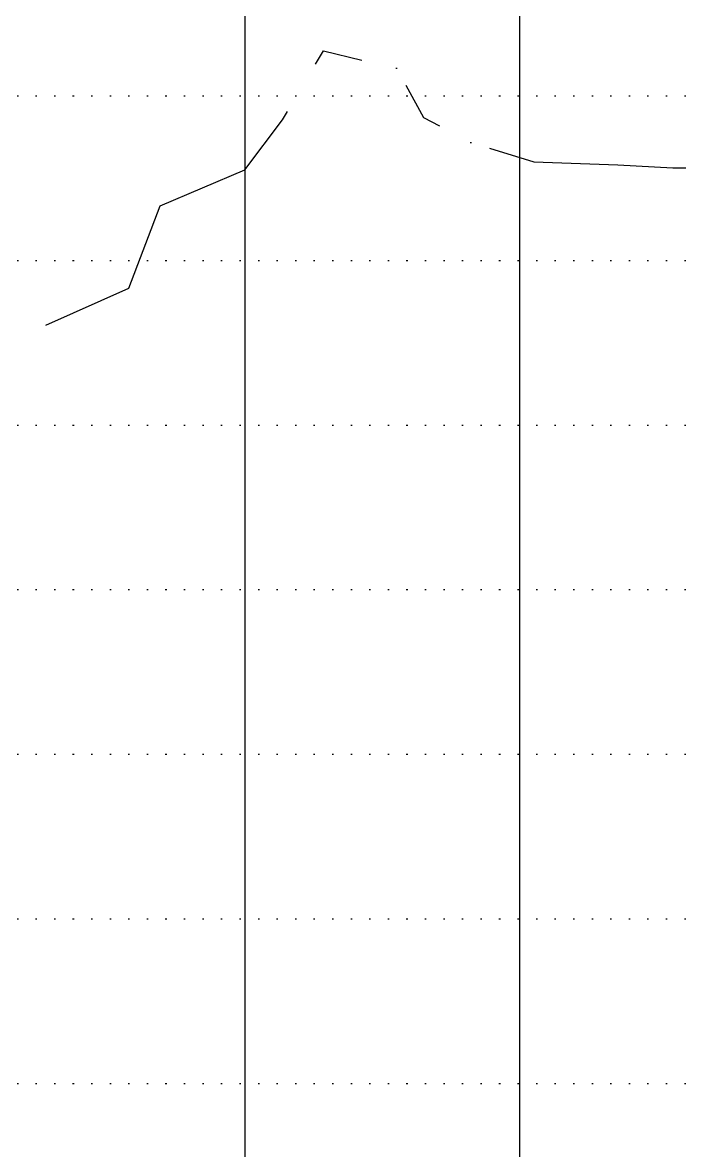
# Model space of a CAD drawing. Header units: millimetres. Extents: x -1499 to 6658, y -12483 to -6008.
# Drawn here: x 620 to 667.8, y -11325.9 to -11243.7 of the extents above; entities that cross this region are included whole.
import ezdxf

# ---------------------------------------------------------------- set-up
doc = ezdxf.new("R2010")
doc.units = ezdxf.units.MM
doc.linetypes.add('A-DOTLN01H', pattern=[0.125, 0, -0.125])
doc.linetypes.add('CXB002', pattern=[3.5, 1.25, -0.2, 0.2, -0.2, 0.2, -0.2, 1.25])
for name, color, linetype in [('@발파암선(기반암)', 5, 'Continuous'), ('CR-GRID', 56, 'A-DOTLN01H'), ('수직그리드', 1, 'Continuous')]:
    doc.layers.add(name, color=color, linetype=linetype)
doc.layers.add('_와꾸', color=7, linetype='Continuous', plot=False)

msp = doc.modelspace()

# ---------------------------------------------------------------- linework, layer by layer
at = {"layer": '@발파암선(기반암)', "color": 3, "linetype": 'CXB002', "ltscale": 20, "flags": 128}
msp.add_lwpolyline([(621.658, -11265.78), (627.702, -11263.074), (627.702, -11263.074), (629.98, -11257.092), (629.98, -11257.092), (636.157, -11254.452), (636.157, -11254.452), (638.895, -11250.816), (638.895, -11250.816), (641.881, -11245.794), (641.881, -11245.794), (647.202, -11247.054), (647.202, -11247.054), (649.159, -11250.636), (649.159, -11250.636), (652.6, -11252.466), (652.6, -11252.466), (657.198, -11253.87), (657.198, -11253.87), (663.319, -11254.086), (663.319, -11254.086), (667.315, -11254.302), (667.315, -11254.302), (673.652, -11254.302), (673.652, -11254.302), (684.412, -11254.32), (684.412, -11254.32), (690.611, -11254.662), (690.611, -11254.662), (696.157, -11255.298)], dxfattribs=at)
at = {"layer": '_와꾸', "color": 7, "true_color": 0xffffff}
msp.add_lwpolyline([(636.157, -11393.058), (1436.157, -11393.058), (1436.157, -10877.058), (636.157, -10877.058)], close=True, dxfattribs=at)
at = {"layer": 'CR-GRID', "linetype": 'A-DOTLN01H', "ltscale": 10}
for p, q in [((236.157, -11249.058), (696.157, -11249.058)), ((236.157, -11261.058), (696.157, -11261.058)), ((236.157, -11273.058), (696.157, -11273.058)), ((236.157, -11285.058), (696.157, -11285.058)), ((236.157, -11297.058), (696.157, -11297.058)), ((236.157, -11309.058), (696.157, -11309.058)), ((236.157, -11321.058), (696.157, -11321.058))]:
    msp.add_line(p, q, dxfattribs=at)
at = {"layer": '수직그리드', "color": 253}
for p, q in [((636.157, -11162.238), (636.157, -11873.058)), ((656.157, -11184.648), (656.157, -11873.058))]:
    msp.add_line(p, q, dxfattribs=at)

doc.saveas('drawing.dxf')
